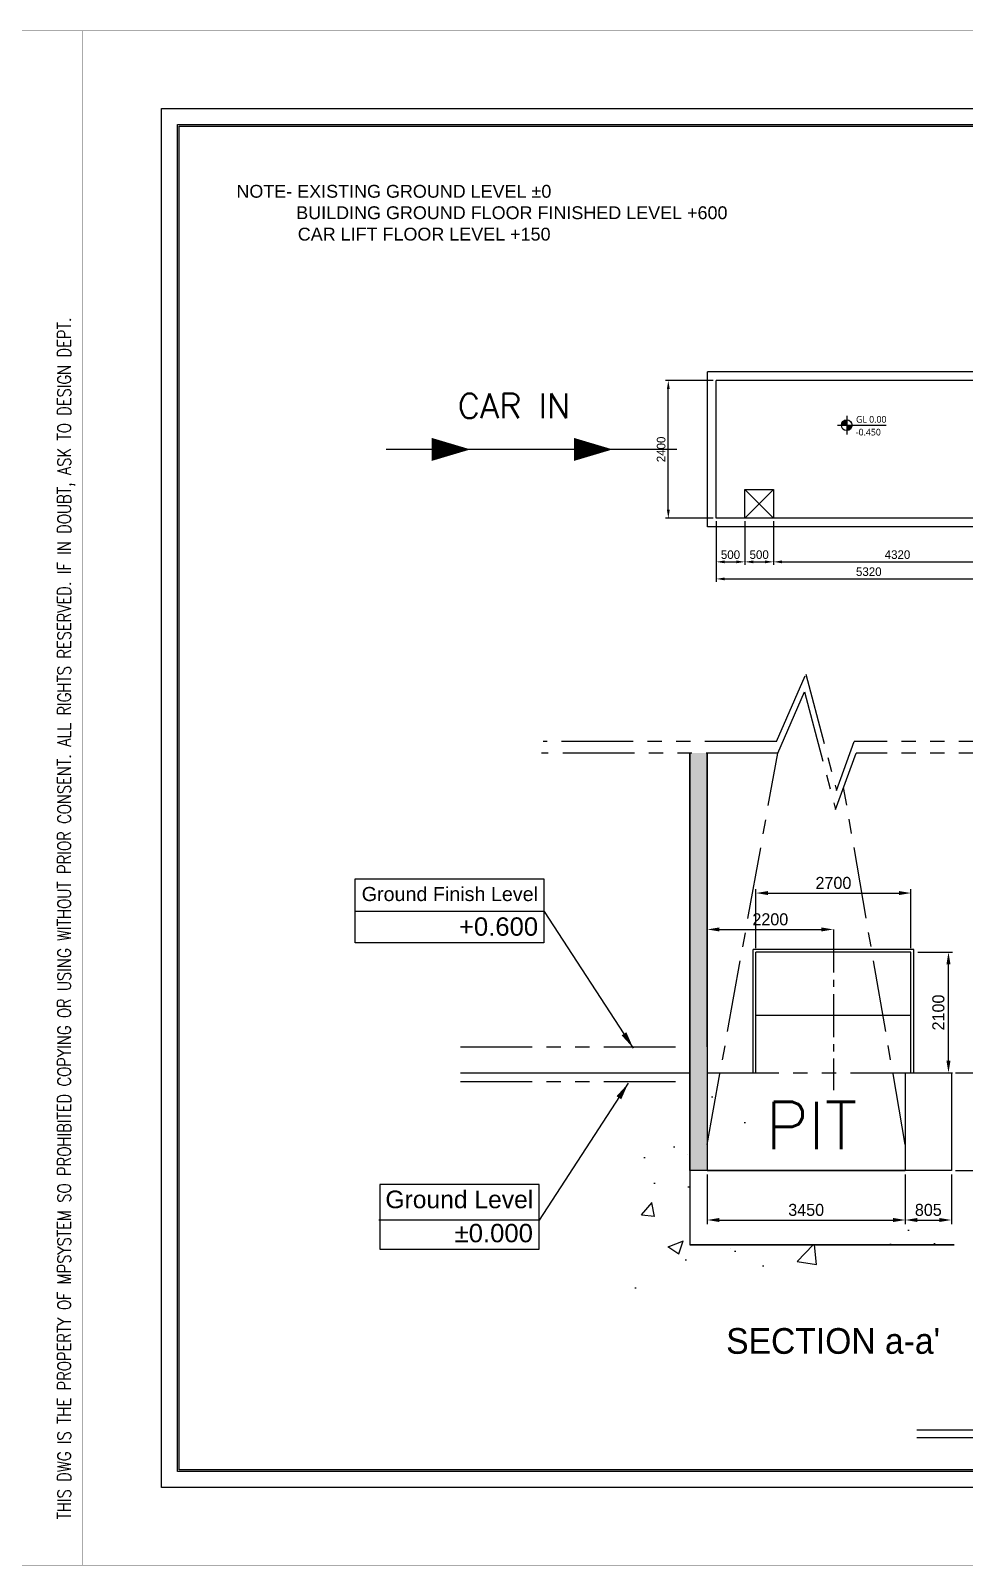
# Model space of a CAD drawing. Header units: millimetres. Extents: x -5 to 1510635, y -6 to 71285.
# Drawn here: x 1112096 to 1128363, y -3 to 26733 of the extents above; entities that cross this region are included whole.
import ezdxf
from ezdxf.enums import TextEntityAlignment as Align

# ---------------------------------------------------------------- set-up
doc = ezdxf.new("R2010")
doc.units = ezdxf.units.MM
doc.header["$LTSCALE"] = 1000
for name, pattern in [('CENTER', [2, 1.25, -0.25, 0.25, -0.25]), ('CENTER2', [1.125, 0.75, -0.125, 0.125, -0.125]), ('HIDDEN', [0.375, 0.25, -0.125]), ('PHANTOM', [2.5, 1.25, -0.25, 0.25, -0.25, 0.25, -0.25])]:
    doc.linetypes.add(name, pattern=pattern)
for name, color, linetype in [('1', 1, 'CENTER'), ('3', 3, 'Continuous'), ('A-SYM', 6, 'Continuous'), ('MP-1', 1, 'CENTER'), ('MP-2', 42, 'Continuous'), ('MP-4', 4, 'HIDDEN'), ('MP-5', 5, 'PHANTOM'), ('MP-7', 7, 'Continuous'), ('MP-8', 8, 'Continuous'), ('S-SLAB-E', 21, 'Continuous'), ('TEXT', 3, 'Continuous')]:
    doc.layers.add(name, color=color, linetype=linetype)
doc.layers.add('S-HATCH', color=11, linetype='Continuous', lineweight=13)
doc.styles.add('GHG1', font='simplex.shx', dxfattribs={"bigfont": 'whgtxt.shx'})
doc.styles.add('H', font='arial.ttf')
doc.styles.add('ROMANS', font='ROMANS.shx')
doc.styles.add('맑은고딕', font='malgun.ttf', dxfattribs={"height": 800})
doc.styles.add('울릉도L', font='')
doc.styles.get('울릉도L').set_extended_font_data('HYwulM')
doc.dimstyles.new('MPS2', dxfattribs={"dimscale": 100, "dimtxt": 3, "dimasz": 3, "dimexe": 1, "dimexo": 1, "dimgap": 1, "dimtad": 1, "dimzin": 12, "dimdsep": 46, "dimtxsty": 'Standard', "dimcen": 1, "dimclrd": 1, "dimclre": 1, "dimclrt": 7, "dimazin": 2, "dimtfac": 1, "dimtmove": 0, "dimatfit": 3, "dimfxl": 1, "dimarcsym": 0})

# ---------------------------------------------------------------- blocks, each defined once
blk = doc.blocks.new('Door 2500-2')
at = {"layer": 'MP-2'}
for p, q in [((-262703, -48960), (-265503, -48960)), ((-265503, -51110), (-265503, -48960)), ((-262753, -49010), (-265453, -49010)), ((-265453, -51110), (-265453, -49010)), ((-262753, -51110), (-262753, -49010)), ((-262703, -51110), (-262703, -48960)), ((-262753, -50110), (-265453, -50110))]:
    blk.add_line(p, q, dxfattribs=at)
blk = doc.blocks.new('*D90')
at = {"layer": 'DEFPOINTS', "color": 0, "linetype": 'ByBlock', "transparency": 16777216}
for p in [(1127433, 11709), (1124733, 10678), (1127433, 10678)]:
    blk.add_point(p, dxfattribs=at)
at = {"layer": 'MP-8', "color": 1, "linetype": 'ByBlock', "lineweight": -2, "transparency": 16777216}
for p, q in [((1124733, 10748), (1124733, 11779)), ((1127433, 10748), (1127433, 11779)), ((1124943, 11709), (1127223, 11709))]:
    blk.add_line(p, q, dxfattribs=at)
at = {"layer": 'MP-8', "color": 1, "linetype": 'ByBlock', "transparency": 16777216}
for points in [[(1124943, 11744), (1124943, 11674), (1124733, 11709)], [(1127223, 11744), (1127223, 11674), (1127433, 11709)]]:
    blk.add_solid(points, dxfattribs=at)
at = {"layer": 'MP-8', "color": 7, "linetype": 'ByBlock', "transparency": 16777216, "insert": (1126083, 11884), "char_height": 210, "attachment_point": 5}
blk.add_mtext('2700', dxfattribs=at)
blk = doc.blocks.new('*D91')
at = {"layer": 'DEFPOINTS', "color": 0, "linetype": 'ByBlock', "transparency": 16777216}
for p in [(1123883, 6878, 0), (1127333, 6878, 0), (1127333, 6013)]:
    blk.add_point(p, dxfattribs=at)
at = {"layer": 'MP-8', "color": 1, "linetype": 'ByBlock', "lineweight": -2, "transparency": 16777216}
for p, q in [((1123883, 6808), (1123883, 5943)), ((1127333, 6808), (1127333, 5943)), ((1124093, 6013), (1127123, 6013))]:
    blk.add_line(p, q, dxfattribs=at)
at = {"layer": 'MP-8', "color": 1, "linetype": 'ByBlock', "transparency": 16777216}
for points in [[(1124093, 6048), (1124093, 5978), (1123883, 6013)], [(1127123, 6048), (1127123, 5978), (1127333, 6013)]]:
    blk.add_solid(points, dxfattribs=at)
at = {"layer": 'MP-8', "color": 7, "linetype": 'ByBlock', "transparency": 16777216, "insert": (1125608, 6188), "char_height": 210, "attachment_point": 5}
blk.add_mtext('3450', dxfattribs=at)
blk = doc.blocks.new('*D122')
at = {"layer": 'DEFPOINTS', "color": 0, "linetype": 'ByBlock', "transparency": 16777216}
for p in [(1127333, 6878, 0), (1128138, 6878, 0), (1128138, 6013)]:
    blk.add_point(p, dxfattribs=at)
at = {"layer": 'MP-8', "color": 1, "linetype": 'ByBlock', "lineweight": -2, "transparency": 16777216}
for p, q in [((1127333, 6808), (1127333, 5943)), ((1128138, 6808), (1128138, 5943)), ((1127543, 6013), (1127928, 6013))]:
    blk.add_line(p, q, dxfattribs=at)
at = {"layer": 'MP-8', "color": 1, "linetype": 'ByBlock', "transparency": 16777216}
for points in [[(1127543, 6048), (1127543, 5978), (1127333, 6013)], [(1127928, 6048), (1127928, 5978), (1128138, 6013)]]:
    blk.add_solid(points, dxfattribs=at)
at = {"layer": 'MP-8', "color": 7, "linetype": 'ByBlock', "transparency": 16777216, "insert": (1127736, 6188), "char_height": 210, "attachment_point": 5}
blk.add_mtext('805', dxfattribs=at)
blk = doc.blocks.new('*D107')
at = {"layer": 'DEFPOINTS', "color": 0, "linetype": 'ByBlock', "transparency": 16777216}
for p in [(1126083, 11075, 0), (1126083, 11075), (1123883, 9028, 0)]:
    blk.add_point(p, dxfattribs=at)
at = {"layer": 'MP-8', "color": 1, "linetype": 'ByBlock', "lineweight": -2, "transparency": 16777216}
for p, q in [((1123883, 9098), (1123883, 11145)), ((1124093, 11075), (1125873, 11075))]:
    blk.add_line(p, q, dxfattribs=at)
at = {"layer": 'MP-8', "color": 1, "linetype": 'ByBlock', "transparency": 16777216}
for points in [[(1124093, 11110), (1124093, 11040), (1123883, 11075)], [(1125873, 11110), (1125873, 11040), (1126083, 11075)]]:
    blk.add_solid(points, dxfattribs=at)
at = {"layer": 'MP-8', "color": 7, "linetype": 'ByBlock', "transparency": 16777216, "insert": (1124983, 11250), "char_height": 210, "attachment_point": 5}
blk.add_mtext('2200', dxfattribs=at)
blk = doc.blocks.new('*D72')
at = {"layer": 'DEFPOINTS', "color": 0, "linetype": 'ByBlock', "transparency": 16777216}
for p in [(1127483, 10678, 0), (1128087, 10678), (1127533, 8578, 0)]:
    blk.add_point(p, dxfattribs=at)
at = {"layer": 'MP-8', "color": 1, "linetype": 'ByBlock', "lineweight": -2, "transparency": 16777216}
for p, q in [((1127553, 10678), (1128157, 10678)), ((1128087, 8788), (1128087, 10468)), ((1127603, 8578), (1128157, 8578))]:
    blk.add_line(p, q, dxfattribs=at)
at = {"layer": 'MP-8', "color": 1, "linetype": 'ByBlock', "transparency": 16777216}
for points in [[(1128052, 10468), (1128122, 10468), (1128087, 10678)], [(1128052, 8788), (1128122, 8788), (1128087, 8578)]]:
    blk.add_solid(points, dxfattribs=at)
at = {"layer": 'MP-8', "color": 7, "linetype": 'ByBlock', "transparency": 16777216, "insert": (1127912, 9628), "char_height": 210, "attachment_point": 5, "rotation": 90}
blk.add_mtext('2100', dxfattribs=at)
blk = doc.blocks.new('*D73')
at = {"layer": 'DEFPOINTS', "color": 0, "linetype": 'ByBlock', "transparency": 16777216}
for p in [(1128138, 8578), (1128138, 6878, 0), (1128941, 6878)]:
    blk.add_point(p, dxfattribs=at)
at = {"layer": 'MP-8', "color": 1, "linetype": 'ByBlock', "lineweight": -2, "transparency": 16777216}
for p, q in [((1128208, 8578), (1129011, 8578)), ((1128941, 8368), (1128941, 7088)), ((1128208, 6878), (1129011, 6878))]:
    blk.add_line(p, q, dxfattribs=at)
at = {"layer": 'MP-8', "color": 1, "linetype": 'ByBlock', "transparency": 16777216}
for points in [[(1128906, 8368), (1128976, 8368), (1128941, 8578)], [(1128906, 7088), (1128976, 7088), (1128941, 6878)]]:
    blk.add_solid(points, dxfattribs=at)
at = {"layer": 'MP-8', "color": 7, "linetype": 'ByBlock', "transparency": 16777216, "insert": (1128766, 7728), "char_height": 210, "attachment_point": 5, "rotation": 90}
blk.add_mtext('1700', dxfattribs=at)
blk = doc.blocks.new('*D654')
at = {"layer": 'DEFPOINTS', "color": 0, "linetype": 'ByBlock', "transparency": 16777216}
for p in [(1124039, 18238, 0), (1124539, 18238, 0), (1124539, 17479)]:
    blk.add_point(p, dxfattribs=at)
at = {"layer": 'MP-8', "color": 1, "linetype": 'ByBlock', "lineweight": -2, "transparency": 16777216}
for p, q in [((1124039, 18188), (1124039, 17429)), ((1124539, 18188), (1124539, 17429)), ((1124189, 17479), (1124389, 17479))]:
    blk.add_line(p, q, dxfattribs=at)
at = {"layer": 'MP-8', "color": 1, "linetype": 'ByBlock', "transparency": 16777216}
for points in [[(1124189, 17504), (1124189, 17454), (1124039, 17479)], [(1124389, 17504), (1124389, 17454), (1124539, 17479)]]:
    blk.add_solid(points, dxfattribs=at)
at = {"layer": 'MP-8', "color": 7, "linetype": 'ByBlock', "transparency": 16777216, "insert": (1124289, 17604), "char_height": 150, "attachment_point": 5}
blk.add_mtext('500', dxfattribs=at)
blk = doc.blocks.new('*D655')
at = {"layer": 'DEFPOINTS', "color": 0, "linetype": 'ByBlock', "transparency": 16777216}
for p in [(1124539, 18238, 0), (1125039, 18238, 0), (1125039, 17479)]:
    blk.add_point(p, dxfattribs=at)
at = {"layer": 'MP-8', "color": 1, "linetype": 'ByBlock', "lineweight": -2, "transparency": 16777216}
for p, q in [((1124539, 18188), (1124539, 17429)), ((1125039, 18188), (1125039, 17429)), ((1124689, 17479), (1124889, 17479))]:
    blk.add_line(p, q, dxfattribs=at)
at = {"layer": 'MP-8', "color": 1, "linetype": 'ByBlock', "transparency": 16777216}
for points in [[(1124689, 17504), (1124689, 17454), (1124539, 17479)], [(1124889, 17504), (1124889, 17454), (1125039, 17479)]]:
    blk.add_solid(points, dxfattribs=at)
at = {"layer": 'MP-8', "color": 7, "linetype": 'ByBlock', "transparency": 16777216, "insert": (1124789, 17604), "char_height": 150, "attachment_point": 5}
blk.add_mtext('500', dxfattribs=at)
blk = doc.blocks.new('*D656')
at = {"layer": 'DEFPOINTS', "color": 0, "linetype": 'ByBlock', "transparency": 16777216}
for p in [(1125039, 18238, 0), (1129359, 18238, 0), (1129359, 17479)]:
    blk.add_point(p, dxfattribs=at)
at = {"layer": 'MP-8', "color": 1, "linetype": 'ByBlock', "lineweight": -2, "transparency": 16777216}
for p, q in [((1125039, 18188), (1125039, 17429)), ((1129359, 18188), (1129359, 17429)), ((1125189, 17479), (1129209, 17479))]:
    blk.add_line(p, q, dxfattribs=at)
at = {"layer": 'MP-8', "color": 1, "linetype": 'ByBlock', "transparency": 16777216}
for points in [[(1125189, 17504), (1125189, 17454), (1125039, 17479)], [(1129209, 17504), (1129209, 17454), (1129359, 17479)]]:
    blk.add_solid(points, dxfattribs=at)
at = {"layer": 'MP-8', "color": 7, "linetype": 'ByBlock', "transparency": 16777216, "insert": (1127199, 17604), "char_height": 150, "attachment_point": 5}
blk.add_mtext('4320', dxfattribs=at)
blk = doc.blocks.new('*D657')
at = {"layer": 'DEFPOINTS', "color": 0, "linetype": 'ByBlock', "transparency": 16777216}
for p in [(1124039, 18238, 0), (1129359, 18238, 0), (1129359, 17182)]:
    blk.add_point(p, dxfattribs=at)
at = {"layer": 'MP-8', "color": 1, "linetype": 'ByBlock', "lineweight": -2, "transparency": 16777216}
for p, q in [((1124039, 18188), (1124039, 17132)), ((1129359, 18188), (1129359, 17132)), ((1124189, 17182), (1129209, 17182))]:
    blk.add_line(p, q, dxfattribs=at)
at = {"layer": 'MP-8', "color": 1, "linetype": 'ByBlock', "transparency": 16777216}
for points in [[(1124189, 17207), (1124189, 17157), (1124039, 17182)], [(1129209, 17207), (1129209, 17157), (1129359, 17182)]]:
    blk.add_solid(points, dxfattribs=at)
at = {"layer": 'MP-8', "color": 7, "linetype": 'ByBlock', "transparency": 16777216, "insert": (1126699, 17307), "char_height": 150, "attachment_point": 5}
blk.add_mtext('5320', dxfattribs=at)
blk = doc.blocks.new('*D658')
at = {"layer": 'DEFPOINTS', "color": 0, "linetype": 'ByBlock', "transparency": 16777216}
for p in [(1123206, 20638), (1124039, 20638, 0), (1124039, 18238, 0)]:
    blk.add_point(p, dxfattribs=at)
at = {"layer": 'MP-8', "color": 1, "linetype": 'ByBlock', "lineweight": -2, "transparency": 16777216}
for p, q in [((1123989, 20638), (1123156, 20638)), ((1123206, 18388), (1123206, 20488)), ((1123989, 18238), (1123156, 18238))]:
    blk.add_line(p, q, dxfattribs=at)
at = {"layer": 'MP-8', "color": 1, "linetype": 'ByBlock', "transparency": 16777216}
for points in [[(1123181, 20488), (1123231, 20488), (1123206, 20638)], [(1123181, 18388), (1123231, 18388), (1123206, 18238)]]:
    blk.add_solid(points, dxfattribs=at)
at = {"layer": 'MP-8', "color": 7, "linetype": 'ByBlock', "transparency": 16777216, "insert": (1123081, 19438), "char_height": 150, "attachment_point": 5, "rotation": 90}
blk.add_mtext('2400', dxfattribs=at)
blk = doc.blocks.new('1223333333')
at = {"layer": 'A-SYM'}
h = blk.add_hatch(color=256, dxfattribs=at)
h.paths.add_polyline_path([(-984, 0), (-984, 96, 0.414214), (-1080, 0)])
h.paths.add_polyline_path([(-888, 0), (-984, 0), (-984, -96, 0.414214)])
blk.add_line((-984, 168), (-984, -168), dxfattribs=at)
blk.add_lwpolyline([(-1152, 0), (-298, 0), (-277, 0)], dxfattribs=at)
blk.add_circle((-984, 0), 96, dxfattribs=at)

msp = doc.modelspace()

# ---------------------------------------------------------------- hatches: boundary and pattern name
at = {"layer": 'MP-8', "linetype": 'HIDDEN'}
h = msp.add_hatch(color=256, dxfattribs=at)
h.paths.add_polyline_path([(1123883.032, 14147.175), (1123583.032, 14147.175), (1123583.032, 6877.595), (1123883.032, 6877.595)])
h.paths.add_polyline_path([(1136904.73, 14068.705), (1136604.73, 14068.705), (1136604.73, 6799.124), (1136904.73, 6799.124)])
at = {"layer": 'MP-8', "linetype": 'ByBlock'}
h = msp.add_hatch(dxfattribs=at)
h.set_pattern_fill('AR-CONC', color=256, scale=15, style=0)
h.set_pattern_definition([(50, (0, 0), (2732.77, -239.0863), [285.75, -3143.25]), (355, (0, 0), (-528.6424, 2865.8496), [228.6, -2514.6]), (100.451, (227.7, -20), (2204.1375, 2626.7503), [242.85, -2671.35]), (46.1842, (0, 762), (4066.186, -630.635), [428.625, -4714.875]), (96.6356, (339, 709.4), (3561.064, 3711.383), [364.275, -4007.025]), (351.184, (0, 762), (3561.069, 3711.377), [342.9, -3771.9]), (21, (381, 571.5), (2274.223, -1533.983), [285.75, -3143.25]), (326, (381, 571.5), (927.0304, 2762.8195), [228.6, -2514.6]), (71.4514, (570.5, 443.7), (3201.2474, 1228.843), [242.85, -2671.35]), (37.5, (0, 0), (46.32905, 1268.3256), [0, -2484.12, 0, -2552.7, 0, -2524.125]), (7.5, (0, 0), (1002.295, 1502.7086), [0, -1455.42, 0, -2426.97, 0, -962.025]), (327.5, (-849.6, 0), (2033.8589, -85.9312), [0, -952.5, 0, -2971.8, 0, -3943.35]), (317.5, (-1230.6, 0), (2221.9377, 381.3974), [0, -1238.25, 0, -1973.58, 0, -2800.35])])
edge = h.paths.add_edge_path()
edge.add_line((1122583.032, 8577.595), (1122583.032, 4577.595))
edge.add_line((1122583.032, 4577.595), (1128188.032, 4577.595))
edge.add_line((1123583.032, 8577.595), (1123583.032, 5577.595))
edge.add_line((1123583.032, 5577.595), (1128188.032, 5577.595))

# ---------------------------------------------------------------- linework, layer by layer
at = {"layer": '1'}
for p, q in [((1123883.032, 7327.595, 0), (1125113.369, 14147.175, 0)), ((1127333.032, 7327.595, 0), (1126260.605, 13549.045, 0))]:
    msp.add_line(p, q, dxfattribs=at)
at = {"layer": '3'}
for p, q in [((1127534.153, 2357.223), (1132862.877, 2357.223)), ((1127534.153, 2225.766), (1132862.877, 2225.766))]:
    msp.add_line(p, q, dxfattribs=at)
at = {"layer": 'MP-1', "linetype": 'CENTER2'}
msp.add_line((1126083.032, 11074.539, 0), (1126083.032, 8277.595, 0), dxfattribs=at)
at = {"layer": 'MP-2', "const_width": 5.625}
for points in [[(1113000, 0), (1075200, 0), (1075200, 26730), (1113000, 26730)], [(1150800, 0), (1113000, 0), (1113000, 26730), (1150800, 26730)]]:
    msp.add_lwpolyline(points, close=True, dxfattribs=at)
at = {"layer": 'MP-4', "linetype": 'ByBlock', "elevation": 0}
for points in [[(1117751.483, 11958.635), (1121037.704, 11958.635), (1121037.704, 10841.739), (1117751.483, 10841.739)], [(1120957.594, 6629.487), (1118177.812, 6629.487), (1118177.812, 5503.195), (1120957.594, 5503.195)]]:
    msp.add_lwpolyline(points, close=True, dxfattribs=at)
at = {"layer": 'MP-5'}
for p, q in [((1125092.878, 14347.175, 0), (1125601.309, 15521.259, 0)), ((1125601.309, 15521.259, 0), (1126134.98, 13496.479, 0)), ((1125115.243, 14147.175, 0), (1125578.253, 15216.372, 0)), ((1125578.253, 15216.372, 0), (1126119.586, 13162.519, 0)), ((1125092.878, 14347.175, 0), (1121027.205, 14347.175, 0)), ((1126134.98, 13496.479, 0), (1126445.345, 14347.175, 0)), ((1129516.454, 14347.175, 0), (1126445.345, 14347.175, 0)), ((1125115.243, 14147.175, 0), (1120998.991, 14147.175, 0)), ((1126119.586, 13162.519, 0), (1126478.825, 14147.175, 0)), ((1129516.454, 14147.175, 0), (1126478.825, 14147.175, 0)), ((1119583.032, 9027.595, 0), (1123583.032, 9027.595, 0)), ((1123883.032, 8577.595, 0), (1127333.032, 8577.595, 0)), ((1119583.032, 8427.595, 0), (1123583.032, 8427.595, 0))]:
    msp.add_line(p, q, dxfattribs=at)
at = {"layer": 'MP-7'}
for points in [[(1114372.5, 25380), (1149427.5, 25380), (1149427.5, 1350), (1114372.5, 1350)], [(1149146.864, 1630.636), (1114653.136, 1630.636), (1114653.136, 25099.364), (1149146.864, 25099.364)], [(1114684.318, 25068.182), (1149115.682, 25068.182), (1149115.682, 1661.818), (1114684.318, 1661.818)]]:
    msp.add_lwpolyline(points, close=True, dxfattribs=at)
at = {"layer": 'MP-8'}
for p, q in [((1129508.806, 20787.916, 0), (1123888.806, 20787.916, 0)), ((1123888.806, 18087.916, 0), (1123888.806, 20787.916, 0)), ((1129358.806, 20637.916, 0), (1124038.806, 20637.916, 0)), ((1124038.806, 18237.916, 0), (1124038.806, 20637.916, 0)), ((1129358.806, 18237.916, 0), (1124038.806, 18237.916, 0)), ((1129508.806, 18087.916, 0), (1123888.806, 18087.916, 0)), ((1123883.032, 8577.595, 0), (1123883.032, 6877.595, 0)), ((1127333.032, 8577.595, 0), (1127333.032, 6877.595, 0)), ((1127333.032, 8577.595, 0), (1128138.032, 8577.595, 0)), ((1128138.032, 8577.595, 0), (1128138.032, 6877.595, 0))]:
    msp.add_line(p, q, dxfattribs=at)
at = {"layer": 'MP-8', "color": 3, "linetype": 'HIDDEN', "ltscale": 2000}
msp.add_line((1123353.279, 19437.916, 0), (1118287.282, 19437.916, 0), dxfattribs=at)
at = {"layer": 'MP-8', "linetype": 'ByBlock'}
for p, q in [((1123583.032, 14147.175, 0), (1123583.032, 7327.595, 0)), ((1123583.032, 7327.595, 0), (1123583.032, 14147.175, 0)), ((1123883.032, 14147.175, 0), (1123883.032, 7327.595, 0)), ((1123883.032, 9027.595, 0), (1123883.032, 14147.175, 0)), ((1119583.032, 8577.595, 0), (1123583.032, 8577.595, 0)), ((1123540.225, 7151.277, 0), (1123540.225, 7151.277, 0)), ((1128138.032, 6877.595, 0), (1123583.032, 6877.595, 0)), ((1123883.032, 6877.595, 0), (1127333.032, 6877.595, 0)), ((1128188.032, 5577.595, 0), (1123583.032, 5577.595, 0)), ((1124296.224, 5516.707, 0), (1124296.224, 5516.707, 0))]:
    msp.add_line(p, q, dxfattribs=at)
at = {"layer": 'MP-8', "color": 3, "elevation": 0}
for points in [[(1119085.029, 19437.916, 400, 0.4, 0), (1119756.637, 19437.916, 0.4, 0.4, 0)], [(1121563.138, 19437.916, 400, 0.4, 0), (1122234.746, 19437.916, 0.4, 0.4, 0)]]:
    msp.add_lwpolyline(points, format="xyseb", dxfattribs=at)
at = {"layer": 'MP-8', "linetype": 'ByBlock', "elevation": 0}
for points in [[(1123883.032, 14147.175), (1123883.032, 6877.595), (1123583.032, 6877.595), (1123583.032, 14147.175)], [(1123583.032, 8577.595), (1123583.032, 5577.595), (1128188.032, 5577.595)]]:
    msp.add_lwpolyline(points, dxfattribs=at)
at = {"layer": 'S-HATCH'}
for p, q in [((1124538.806, 18738.275, 0), (1125038.803, 18237.916, 0)), ((1125038.803, 18738.275, 0), (1124538.806, 18237.916, 0))]:
    msp.add_line(p, q, dxfattribs=at)
at = {"layer": 'S-SLAB-E', "elevation": 0}
msp.add_lwpolyline([(1124538.806, 18738.275), (1125038.803, 18738.275), (1125038.803, 18237.916), (1124538.806, 18237.916)], close=True, dxfattribs=at)

# ---------------------------------------------------------------- block references
at = {"linetype": 'ByBlock'}
msp.add_blockref('Door 2500-2', (1390185.79, 59687.287, 0), dxfattribs=at)
at = {"layer": 'MP-4', "linetype": 'ByBlock', "xscale": 0.9701999999233522, "yscale": 0.9701999999724649, "zscale": 0.9701999999999997}
msp.add_blockref('1223333333', (1127268.443, 19859.408), dxfattribs=at)

# ---------------------------------------------------------------- texts
at = {"style": 'ROMANS'}
msp.add_text('PIT', height=827.2727, dxfattribs=at).set_placement((1125700.793, 7245.088, 0), align=Align.CENTER)
at = {"layer": 'A-SYM', "color": 2, "style": '맑은고딕'}
msp.add_text('-0.450', height=116.424, dxfattribs=at).set_placement((1126472.633, 19681.117))
at = {"layer": 'A-SYM', "style": '맑은고딕'}
msp.add_text('GL 0.00', height=116.424, dxfattribs=at).set_placement((1126476.759, 19902.952))
at = {"layer": 'MP-2', "style": 'GHG1'}
msp.add_text('CAR IN', height=432, dxfattribs=at).set_placement((1119537.599, 19980.022, 0))
at = {"layer": 'MP-7', "linetype": 'ByBlock', "style": 'H'}
for s, insert, char_height, width, attachment_point in [('Ground Finish{\\fArial|b0|i0|c238|p34; Level}', (1117863.394, 11565.981, 0), 245.76, 3211.6758, 7), ('+{\\fArial|b0|i0|c238|p34;0.}6{\\fArial|b0|i0|c238|p34;00}', (1119557.619, 10960.902, 0), 320, 2683.40813, 7), ('Ground Level', (1120852.715, 6525.235, 0), 307.2, 2576.07181, 3), ('{\\fArial|b0|i0|c238|p34;%%P0.000}', (1120846.728, 5945.085, 0), 320, 2683.40813, 3)]:
    msp.add_mtext(s, dxfattribs=dict(at, insert=insert, char_height=char_height, width=width, attachment_point=attachment_point))
at = {"layer": 'MP-8', "style": 'ROMANS', "width": 0.8}
msp.add_text('THIS DWG IS THE PROPERTY OF MPSYSTEM SO PROHIBITED COPYING OR USING WITHOUT PRIOR CONSENT. ALL RIGHTS RESERVED. IF IN DOUBT, ASK TO DESIGN DEPT.', height=233.28, rotation=90, dxfattribs=at).set_placement((1112797.681, 797.668))
at = {"layer": 'MP-8', "linetype": 'ByBlock', "insert": (1115680.722, 24046.48), "char_height": 223.80811, "attachment_point": 1, "style": 'H'}
msp.add_mtext_dynamic_manual_height_columns('{\\fArial|b0|i0|c238|p34;NOTE- EXISTING GROUND LEVEL %%P0\\P            BUILDING GROUND FLOOR FINISHED LEVEL +600\\P^I  CAR LIFT FLOOR LEVEL +150}', width=29952.96773, gutter_width=1598.629, heights=[0], dxfattribs=at)
at = {"layer": 'TEXT', "color": 0, "style": '울릉도L'}
msp.add_text("SECTION a-a'", height=448, dxfattribs=at).set_placement((1127940.361, 3681.772, 0), align=Align.RIGHT)

# ---------------------------------------------------------------- dimensions: what is measured, and where the dimension line sits
at = {"layer": 'MP-8', "linetype": 'ByBlock'}
for base, p1, p2, override, picture, middle in [((1123205.721, 20637.916, 0), (1124038.806, 18237.916, 0), (1124038.806, 20637.916, 0), {"dimscale": 50}, '*D658', (1123080.721, 19437.916, 0)), ((1128087.312, 10677.595), (1127533.032, 8577.595, 0), (1127483.032, 10677.595, 0), {"dimscale": 70}, '*D72', (1127912.312, 9627.595)), ((1128940.814, 6877.595), (1128138.032, 8577.595), (1128138.032, 6877.595, 0), {"dimscale": 70}, '*D73', (1128765.814, 7727.595))]:
    dim = msp.add_linear_dim(base=base, p1=p1, p2=p2, angle=90, dimstyle='MPS2', override=override, dxfattribs=at)
    dim.commit()
    dim.dimension.update_dxf_attribs({"geometry": picture, "text_midpoint": middle})
for base, p1, p2, override, picture, middle in [((1124538.806, 17478.538, 0), (1124038.806, 18237.916, 0), (1124538.806, 18237.916, 0), {"dimscale": 50}, '*D654', (1124288.806, 17603.538, 0)), ((1129358.806, 17181.98, 0), (1124038.806, 18237.916, 0), (1129358.806, 18237.916, 0), {"dimscale": 50}, '*D657', (1126698.806, 17306.98, 0)), ((1125038.803, 17478.538, 0), (1124538.806, 18237.916, 0), (1125038.803, 18237.916, 0), {"dimscale": 50}, '*D655', (1124788.804, 17603.538, 0)), ((1129358.806, 17478.538, 0), (1125038.803, 18237.916, 0), (1129358.806, 18237.916, 0), {"dimscale": 50}, '*D656', (1127198.804, 17603.538, 0)), ((1127433.032, 11708.96, 0), (1124733.032, 10677.595, 0), (1127433.032, 10677.595, 0), {"dimscale": 70}, '*D90', (1126083.032, 11883.96, 0)), ((1126083.032, 11074.539), (1123883.032, 9027.595, 0), (1126083.032, 11074.539, 0), {"dimscale": 70}, '*D107', (1124983.032, 11249.539)), ((1127333.032, 6013.44, 0), (1123883.032, 6877.595, 0), (1127333.032, 6877.595, 0), {"dimscale": 70}, '*D91', (1125608.032, 6188.44, 0)), ((1128138.032, 6013.44, 0), (1127333.032, 6877.595, 0), (1128138.032, 6877.595, 0), {"dimscale": 70}, '*D122', (1127735.532, 6188.44, 0))]:
    dim = msp.add_linear_dim(base=base, p1=p1, p2=p2, dimstyle='MPS2', override=override, dxfattribs=at)
    dim.commit()
    dim.dimension.update_dxf_attribs({"geometry": picture, "text_midpoint": middle})

# ---------------------------------------------------------------- leaders
for points in [[(1122597.07, 9005.374, 0), (1121046.663, 11389.232, 0), (1117751.483, 11389.232, 0)], [(1122508.001, 8394.422, 0), (1120957.594, 6010.564, 0), (1118159.601, 6010.564, 0)]]:
    msp.add_leader(points, dimstyle='MPS2', override={"dimgap": 1, "dimtad": 0}, dxfattribs=at)

doc.saveas('drawing.dxf')
